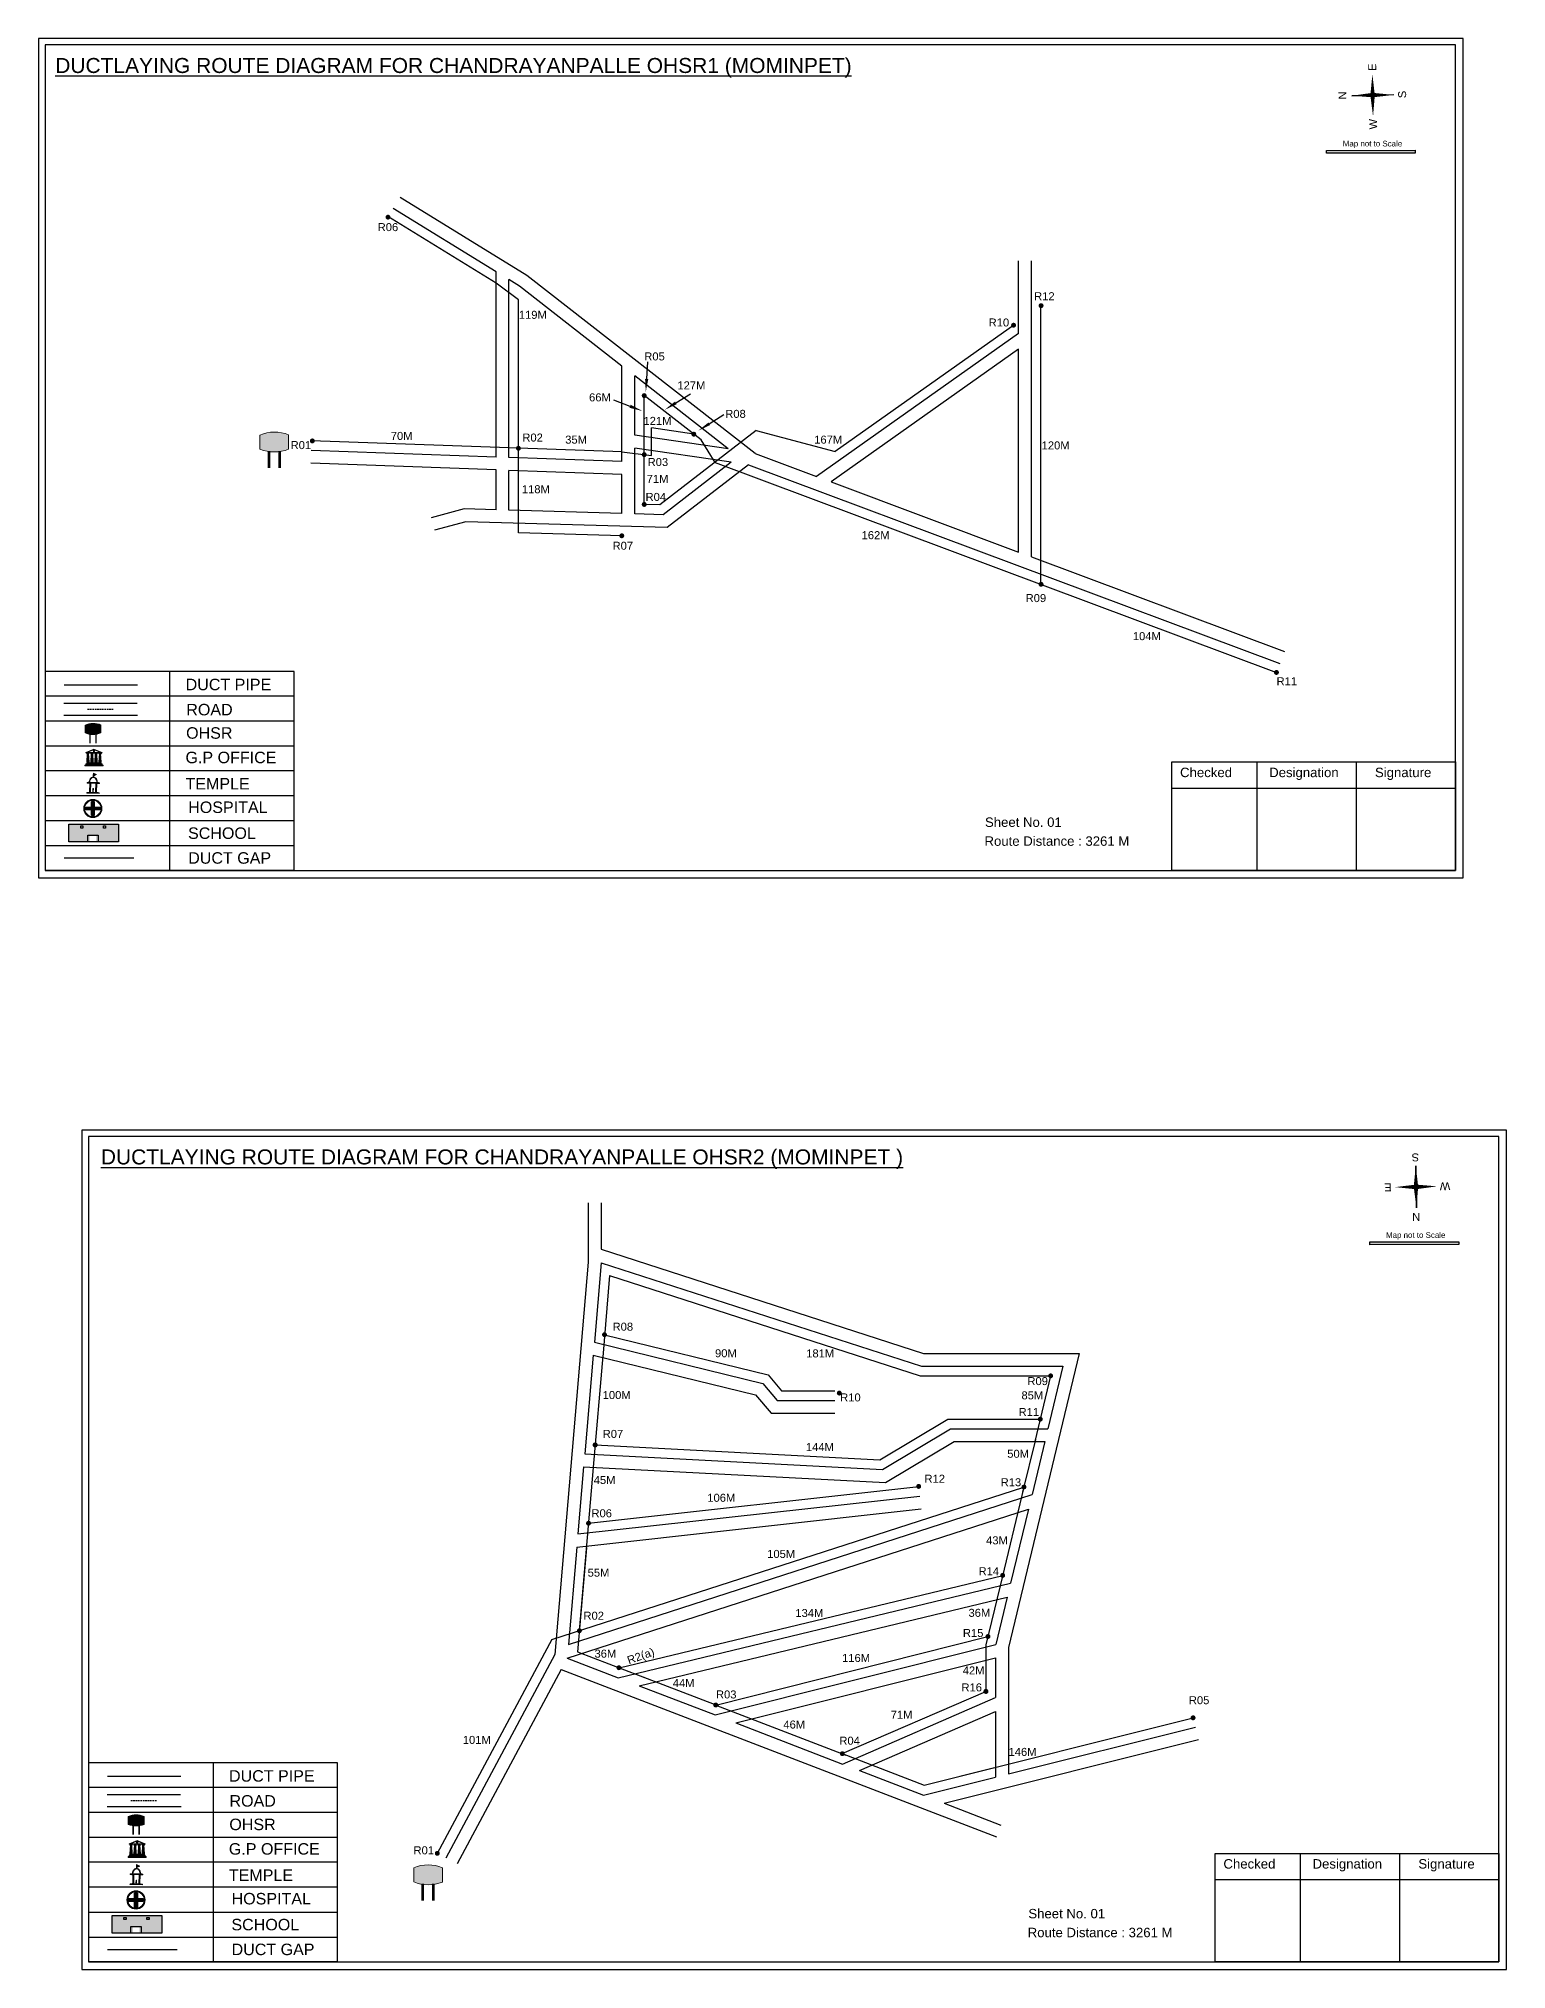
# Model space of a CAD drawing. Header units: inches. Extents: x 344 to 6776, y 358 to 1565.
# Drawn here: x 2174 to 3091, y 358 to 1565 of the extents above; entities that cross this region are included whole.
import ezdxf

# ---------------------------------------------------------------- set-up
doc = ezdxf.new("R2010")
doc.units = ezdxf.units.IN
doc.header["$MEASUREMENT"] = 0
doc.linetypes.add('DASHEDX2', pattern=[1.5, 1, -0.5])
for name, color, linetype in [('LANDMARK', 7, 'Continuous'), ('OHT', 7, 'Continuous'), ('pipe', 5, 'Continuous')]:
    doc.layers.add(name, color=color, linetype=linetype)
doc.styles.get("Standard").update_dxf_attribs({"font": 'arial.ttf'})

# ---------------------------------------------------------------- blocks, each defined once
blk = doc.blocks.new('OHT')
at = {"linetype": 'Continuous', "lineweight": 0, "true_color": 0x0ffffc}
blk.add_hatch(color=4, dxfattribs=at).paths.add_polyline_path([(0.012, 1), (0, 1, 0.101323), (-0.4, 0.916), (-0.4, 0.525, 0.194075), (0.399, 0.521), (0.399, 0.921, 0.097877)])
at = {"color": 4, "linetype": 'Continuous', "lineweight": 0, "true_color": 0x0ffffc, "flags": 128}
for points in [[(-0.4, 0.525), (-0.4, 0.916)], [(0.399, 0.521), (0.399, 0.921)]]:
    blk.add_lwpolyline(points, dxfattribs=at)
at = {"color": 4, "linetype": 'Continuous', "lineweight": 0, "true_color": 0x0ffffc, "const_width": 0.075, "flags": 128}
for points in [[(-0.15, 0), (-0.15, 0.475)], [(0.15, 0), (0.15, 0.473)]]:
    blk.add_lwpolyline(points, dxfattribs=at)
at = {"color": 4, "linetype": 'Continuous', "lineweight": 0, "true_color": 0x0ffffc}
for centre, radius, start, end in [((0.006, -0.019), 1.019, 67.3109, 113.4711), ((0.004, 1.513), 1.068, 247.7682, 291.7007)]:
    blk.add_arc(centre, radius, start, end, dxfattribs=at)
blk = doc.blocks.new('Government_Office')
at = {"linetype": 'Continuous', "lineweight": 0, "true_color": 0xff0000}
for points in [[(-0.5, 0.05), (0.5, 0.05), (0.5, 0), (-0.5, 0)], [(-0.45, 0.08), (-0.45, 0.12), (0.45, 0.12), (0.45, 0.08)], [(-0.4, 0.14), (-0.4, 0.18), (0.4, 0.18), (0.4, 0.14)]]:
    blk.add_hatch(color=1, dxfattribs=at).paths.add_polyline_path(points)
h = blk.add_hatch(color=1, dxfattribs=at)
h.paths.add_polyline_path([(0.44, 0.72), (0.45, 0.75), (0, 0.93), (-0.45, 0.75), (-0.44, 0.72)])
h.paths.add_polyline_path([(0.36, 0.75), (-0.36, 0.75), (0, 0.9)], flags=16)
h.paths.add_polyline_path([(0, 0.78, -1), (0, 0.87, -1)], flags=0)
h = blk.add_hatch(color=1, dxfattribs=at)
edge = h.paths.add_edge_path()
edge.add_line((-0.27, 0.2), (-0.3, 0.68))
edge.add_line((-0.3, 0.68), (-0.29, 0.68))
edge.add_arc((-0.28, 0.69), 0.0176, 225.304, 441.5659)
edge.add_line((-0.28, 0.7), (-0.39, 0.7))
edge.add_arc((-0.39, 0.69), 0.0176, 98.4341, 314.696)
edge.add_line((-0.38, 0.68), (-0.37, 0.68))
edge.add_line((-0.37, 0.68), (-0.4, 0.2))
edge.add_line((-0.4, 0.2), (-0.27, 0.2))
h = blk.add_hatch(color=1, dxfattribs=at)
edge = h.paths.add_edge_path()
edge.add_line((-0.05, 0.2), (-0.07, 0.68))
edge.add_line((-0.07, 0.68), (-0.07, 0.68))
edge.add_arc((-0.05, 0.69), 0.0176, 225.304, 441.5659)
edge.add_line((-0.05, 0.7), (-0.17, 0.7))
edge.add_arc((-0.17, 0.69), 0.0176, 98.4341, 314.696)
edge.add_line((-0.16, 0.68), (-0.15, 0.68))
edge.add_line((-0.15, 0.68), (-0.18, 0.2))
edge.add_line((-0.18, 0.2), (-0.05, 0.2))
h = blk.add_hatch(color=1, dxfattribs=at)
edge = h.paths.add_edge_path()
edge.add_arc((0, 0.83), 0.0467, 90, 270)
edge.add_arc((0, 0.83), 0.0467, 270, 450)
h = blk.add_hatch(color=1, dxfattribs=at)
edge = h.paths.add_edge_path()
edge.add_line((0.18, 0.2), (0.15, 0.68))
edge.add_line((0.15, 0.68), (0.16, 0.68))
edge.add_arc((0.17, 0.69), 0.0176, 225.304, 441.5659)
edge.add_line((0.17, 0.7), (0.05, 0.7))
edge.add_arc((0.05, 0.69), 0.0176, 98.4341, 314.696)
edge.add_line((0.07, 0.68), (0.07, 0.68))
edge.add_line((0.07, 0.68), (0.05, 0.2))
edge.add_line((0.05, 0.2), (0.18, 0.2))
h = blk.add_hatch(color=1, dxfattribs=at)
edge = h.paths.add_edge_path()
edge.add_line((0.4, 0.2), (0.37, 0.68))
edge.add_line((0.37, 0.68), (0.38, 0.68))
edge.add_arc((0.39, 0.69), 0.0176, 225.304, 441.5659)
edge.add_line((0.4, 0.7), (0.28, 0.7))
edge.add_arc((0.28, 0.69), 0.0176, 98.4341, 314.696)
edge.add_line((0.29, 0.68), (0.3, 0.68))
edge.add_line((0.3, 0.68), (0.27, 0.2))
edge.add_line((0.27, 0.2), (0.4, 0.2))
at = {"color": 1, "linetype": 'Continuous', "lineweight": 0, "true_color": 0xff0000, "flags": 128}
for points in [[(-0.5, 0.05), (0.5, 0.05), (0.5, 0), (-0.5, 0)], [(-0.45, 0.75), (-0.44, 0.72), (0.44, 0.72), (0.45, 0.75), (0, 0.93)], [(-0.45, 0.08), (-0.45, 0.12), (0.45, 0.12), (0.45, 0.08)], [(-0.4, 0.14), (-0.4, 0.18), (0.4, 0.18), (0.4, 0.14)], [(-0.36, 0.75), (0.36, 0.75), (0, 0.9)]]:
    blk.add_lwpolyline(points, close=True, dxfattribs=at)
for points in [[(-0.27, 0.2), (-0.3, 0.68), (-0.29, 0.68, 1.379694), (-0.28, 0.7), (-0.39, 0.7, 1.379694), (-0.38, 0.68), (-0.37, 0.68), (-0.4, 0.2)], [(-0.05, 0.2), (-0.07, 0.68), (-0.07, 0.68, 1.379694), (-0.05, 0.7), (-0.17, 0.7, 1.379694), (-0.16, 0.68), (-0.15, 0.68), (-0.18, 0.2)], [(0, 0.87, 1), (0, 0.78, 1)], [(0.18, 0.2), (0.15, 0.68), (0.16, 0.68, 1.379694), (0.17, 0.7), (0.05, 0.7, 1.379694), (0.07, 0.68), (0.07, 0.68), (0.05, 0.2)], [(0.4, 0.2), (0.37, 0.68), (0.38, 0.68, 1.379694), (0.4, 0.7), (0.28, 0.7, 1.379694), (0.29, 0.68), (0.3, 0.68), (0.27, 0.2)]]:
    blk.add_lwpolyline(points, format="xyb", close=True, dxfattribs=at)
blk = doc.blocks.new('Temple')
at = {"linetype": 'Continuous', "lineweight": 0, "true_color": 0xe66000}
blk.add_hatch(color=32, dxfattribs=at).paths.add_polyline_path([(-0.006, 1), (0.147, 0.931), (0, 0.85)])
at = {"linetype": 'Continuous', "lineweight": 0, "true_color": 0xff0000}
h = blk.add_hatch(color=1, dxfattribs=at)
edge = h.paths.add_edge_path()
edge.add_line((0.175, 0.49), (0.225, 0.49))
edge.add_line((0.225, 0.49), (0.225, 0.497))
edge.add_line((0.225, 0.497), (0.307, 0.497))
edge.add_line((0.307, 0.497), (0.307, 0.533))
edge.add_line((0.307, 0.533), (0.257, 0.533))
edge.add_line((0.257, 0.533), (0.257, 0.54))
edge.add_line((0.257, 0.54), (0.2, 0.54))
edge.add_spline(control_points=[(0.2, 0.54), (0.2, 0.589), (0.19, 0.638), (0.142, 0.743), (0.092, 0.79), (0.027, 0.805), (0.02, 0.806), (0.012, 0.806)], knot_values=[4.712389, 4.712389, 4.712389, 4.712389, 5.278166, 5.278166, 6.117402, 6.117402, 6.223801, 6.223801, 6.223801, 6.223801], degree=3, periodic=0)
edge.add_line((0.012, 0.806), (0.012, 0.79))
edge.add_line((0.012, 0.79), (-0.012, 0.79))
edge.add_line((-0.012, 0.79), (-0.012, 0.806))
edge.add_spline(control_points=[(-0.012, 0.806), (-0.055, 0.802), (-0.096, 0.781), (-0.171, 0.699), (-0.197, 0.628), (-0.2, 0.55), (-0.2, 0.545), (-0.2, 0.54)], knot_values=[6.343965, 6.343965, 6.343965, 6.343965, 6.956638, 6.956638, 7.795874, 7.795874, 7.853982, 7.853982, 7.853982, 7.853982], degree=3, periodic=0)
edge.add_line((-0.2, 0.54), (-0.257, 0.54))
edge.add_line((-0.257, 0.54), (-0.257, 0.533))
edge.add_line((-0.257, 0.533), (-0.307, 0.533))
edge.add_line((-0.307, 0.533), (-0.307, 0.497))
edge.add_line((-0.307, 0.497), (-0.225, 0.497))
edge.add_line((-0.225, 0.497), (-0.225, 0.49))
edge.add_line((-0.225, 0.49), (-0.175, 0.49))
edge.add_line((-0.175, 0.49), (-0.175, 0.07))
edge.add_arc((-0.205, 0.07), 0.03, -90, 0, ccw=False)
edge.add_line((-0.205, 0.04), (-0.257, 0.04))
edge.add_line((-0.257, 0.04), (-0.257, 0.033))
edge.add_line((-0.257, 0.033), (-0.307, 0.033))
edge.add_line((-0.307, 0.033), (-0.307, 0))
edge.add_line((-0.307, 0), (0.307, 0))
edge.add_line((0.307, 0), (0.307, 0.033))
edge.add_line((0.307, 0.033), (0.257, 0.033))
edge.add_line((0.257, 0.033), (0.257, 0.04))
edge.add_line((0.257, 0.04), (0.205, 0.04))
edge.add_arc((0.205, 0.07), 0.03, 180, 270, ccw=False)
edge.add_line((0.175, 0.07), (0.175, 0.49))
h.paths.add_polyline_path([(0.125, 0.07, -0.414214), (0.095, 0.04), (0.05, 0.04), (0.05, 0.033), (-0.05, 0.033), (-0.05, 0.04), (-0.095, 0.04, -0.414214), (-0.125, 0.07), (-0.125, 0.497), (0.125, 0.497)], flags=16)
edge = h.paths.add_edge_path(flags=16)
edge.add_ellipse((0, 0.54), major_axis=(0, 0.242), ratio=0.722808, start_angle=270, end_angle=450, ccw=False)
edge.add_line((0.175, 0.54), (-0.175, 0.54))
h.paths.add_polyline_path([(0.012, 0.23), (0.012, 0.07), (-0.012, 0.07), (-0.012, 0.23)], flags=0)
h = blk.add_hatch(color=1, dxfattribs=at)
edge = h.paths.add_edge_path()
edge.add_line((0.012, 0.857), (0, 0.85))
edge.add_line((0, 0.85), (-0.003, 0.925))
edge.add_line((-0.003, 0.925), (-0.012, 0.925))
edge.add_line((-0.012, 0.925), (-0.012, 0.806))
edge.add_spline(control_points=[(-0.012, 0.806), (-0.004, 0.807), (0.004, 0.807), (0.012, 0.806)], knot_values=[6.223801, 6.223801, 6.223801, 6.223801, 6.343965, 6.343965, 6.343965, 6.343965], degree=3, periodic=0)
edge.add_line((0.012, 0.806), (0.012, 0.857))
h = blk.add_hatch(color=1, dxfattribs=at)
edge = h.paths.add_edge_path()
edge.add_line((0.012, 0.79), (0.012, 0.806))
edge.add_spline(control_points=[(0.012, 0.806), (0.004, 0.807), (-0.004, 0.807), (-0.012, 0.806)], knot_values=[6.223801, 6.223801, 6.223801, 6.223801, 6.343965, 6.343965, 6.343965, 6.343965], degree=3, periodic=0)
edge.add_line((-0.012, 0.806), (-0.012, 0.79))
edge.add_line((-0.012, 0.79), (0.012, 0.79))
at = {"color": 32, "linetype": 'Continuous', "lineweight": 0, "true_color": 0xe66000, "flags": 128}
blk.add_lwpolyline([(-0.006, 1), (0.147, 0.931), (0, 0.85), (-0.006, 1)], dxfattribs=at)
at = {"color": 1, "linetype": 'Continuous', "lineweight": 0, "true_color": 0xff0000, "flags": 128}
blk.add_lwpolyline([(0.2, 0.54), (0.257, 0.54), (0.257, 0.533), (0.307, 0.533), (0.307, 0.497), (0.225, 0.497), (0.225, 0.49), (0.175, 0.49), (0.175, 0.07, 0.414214), (0.205, 0.04), (0.257, 0.04), (0.257, 0.033), (0.307, 0.033), (0.307, 0), (-0.307, 0), (-0.307, 0.033), (-0.257, 0.033), (-0.257, 0.04), (-0.205, 0.04, 0.414214), (-0.175, 0.07), (-0.175, 0.49), (-0.225, 0.49), (-0.225, 0.497), (-0.307, 0.497), (-0.307, 0.533), (-0.257, 0.533), (-0.257, 0.54), (-0.2, 0.54)], format="xyb", dxfattribs=at)
blk.add_lwpolyline([(-0.175, 0.54), (0.175, 0.54)], dxfattribs=at)
blk.add_lwpolyline([(0.125, 0.497), (0.125, 0.07, -0.414214), (0.095, 0.04), (0.05, 0.04), (0.05, 0.033), (-0.05, 0.033), (-0.05, 0.04), (-0.095, 0.04, -0.414214), (-0.125, 0.07), (-0.125, 0.497)], format="xyb", close=True, dxfattribs=at)
for points in [[(0.012, 0.925), (-0.012, 0.925), (-0.012, 0.79), (0.012, 0.79)], [(0.012, 0.23), (-0.012, 0.23), (-0.012, 0.07), (0.012, 0.07)]]:
    blk.add_lwpolyline(points, close=True, dxfattribs=at)
at = {"color": 1, "linetype": 'Continuous', "lineweight": 0, "true_color": 0xff0000}
blk.add_ellipse((0, 0.54), major_axis=(0, 0.242), ratio=0.722808, start_param=4.712389, end_param=7.853982, dxfattribs=at)
blk.add_open_spline([(0.2, 0.54), (0.2, 0.589), (0.19, 0.638), (0.142, 0.743), (0.092, 0.79), (-0.023, 0.816), (-0.085, 0.794), (-0.171, 0.699), (-0.197, 0.628), (-0.2, 0.55), (-0.2, 0.545), (-0.2, 0.54)], degree=3, knots=[4.712389, 4.712389, 4.712389, 4.712389, 5.278166, 5.278166, 6.117402, 6.117402, 6.956638, 6.956638, 7.795874, 7.795874, 7.853982, 7.853982, 7.853982, 7.853982], dxfattribs=at)
blk = doc.blocks.new('*U5')
at = {"color": 0, "linetype": 'DASHEDX2', "transparency": 16777216}
blk.add_line((-8.2, 0), (8, 0), dxfattribs=at)
blk = doc.blocks.new('Hospital')
at = {"linetype": 'Continuous', "lineweight": 0, "true_color": 0x000000}
h = blk.add_hatch(color=18, dxfattribs=at)
h.paths.add_polyline_path([(-0.5, 0, 1), (0.5, 0, 1)])
h.paths.add_polyline_path([(0.45, 0, -1), (-0.45, 0, -1)], flags=16)
at = {"linetype": 'Continuous', "true_color": 0xff0000}
blk.add_hatch(color=1, dxfattribs=at).paths.add_polyline_path([(-0.39, 0.08), (-0.08, 0.08), (-0.08, 0.39), (0.08, 0.39), (0.08, 0.08), (0.39, 0.08), (0.39, -0.08), (0.08, -0.08), (0.08, -0.39), (-0.08, -0.39), (-0.08, -0.08), (-0.39, -0.08)])
at = {"color": 1, "linetype": 'Continuous', "true_color": 0xff0000, "flags": 128}
blk.add_lwpolyline([(-0.39, 0.08), (-0.08, 0.08), (-0.08, 0.39), (0.08, 0.39), (0.08, 0.08), (0.39, 0.08), (0.39, -0.08), (0.08, -0.08), (0.08, -0.39), (-0.08, -0.39), (-0.08, -0.08), (-0.39, -0.08)], close=True, dxfattribs=at)
at = {"color": 18, "linetype": 'Continuous', "lineweight": 0, "true_color": 0x000000}
for radius in [0.5, 0.446]:
    blk.add_circle((0, 0), radius, dxfattribs=at)
blk = doc.blocks.new('*U6')
at = {"color": 0, "linetype": 'DASHEDX2', "transparency": 16777216}
blk.add_line((-8.2, 0), (8, 0), dxfattribs=at)

msp = doc.modelspace()

# ---------------------------------------------------------------- hatches: boundary and pattern name
at = {"true_color": 0x0093dd}
h = msp.add_hatch(color=142, dxfattribs=at)
h.dxf.hatch_style = 1
h.paths.add_polyline_path([(2978.3, 1495), (2978.3, 1493.2), (3033.8, 1493.3), (3033.8, 1495.1)])
at = {"ltscale": 0.5}
h = msp.add_hatch(color=5, dxfattribs=at)
h.dxf.hatch_style = 1
h.paths.add_polyline_path([(2393.4, 1453.3, 1), (2390.3, 1453.3, 1)])
h = msp.add_hatch(color=5, dxfattribs=at)
h.dxf.hatch_style = 1
h.paths.add_polyline_path([(2801.5, 1398, 1), (2798.4, 1398, 1)])
h = msp.add_hatch(color=5, dxfattribs=at)
h.dxf.hatch_style = 1
h.paths.add_polyline_path([(2784.3, 1385.8, 1), (2781.2, 1385.8, 1)])
h = msp.add_hatch(color=5, dxfattribs=at)
h.dxf.hatch_style = 1
h.paths.add_polyline_path([(2553.5, 1341.8, 1), (2550.4, 1341.8, 1)])
h = msp.add_hatch(color=5, dxfattribs=at)
h.dxf.hatch_style = 1
h.paths.add_polyline_path([(2346.1, 1313.5, 1), (2343, 1313.5, 1)])
h = msp.add_hatch(color=5, dxfattribs=at)
h.dxf.hatch_style = 1
h.paths.add_polyline_path([(2584.5, 1317.7, 1), (2581.4, 1317.7, 1)])
h = msp.add_hatch(color=5, dxfattribs=at)
h.dxf.hatch_style = 1
h.paths.add_polyline_path([(2474.9, 1308.9, 1), (2471.8, 1308.9, 1)])
h = msp.add_hatch(color=5, dxfattribs=at)
h.dxf.hatch_style = 1
h.paths.add_polyline_path([(2553.5, 1304.9, 1), (2550.4, 1304.9, 1)])
h = msp.add_hatch(color=5, dxfattribs=at)
h.dxf.hatch_style = 1
h.paths.add_polyline_path([(2553.5, 1273.8, 1), (2550.4, 1273.8, 1)])
h = msp.add_hatch(color=5, dxfattribs=at)
h.dxf.hatch_style = 1
h.paths.add_polyline_path([(2539.5, 1254.2, 1), (2536.4, 1254.2, 1)])
h = msp.add_hatch(color=5, dxfattribs=at)
h.dxf.hatch_style = 1
h.paths.add_polyline_path([(2801.5, 1223.9, 1), (2798.4, 1223.9, 1)])
h = msp.add_hatch(color=5, dxfattribs=at)
h.dxf.hatch_style = 1
h.paths.add_polyline_path([(2948.6, 1168.8, 1), (2945.5, 1168.8, 1)])
at = {"true_color": 0xc8c92d}
h = msp.add_hatch(color=52, dxfattribs=at)
h.dxf.hatch_style = 1
h.paths.add_polyline_path([(2198.5, 1074.1), (2192.3, 1074.1), (2192.3, 1063), (2198.5, 1063)])
h.paths.add_polyline_path([(2223.3, 1074.1), (2217.2, 1074.1), (2217.2, 1063), (2223.3, 1063)])
at = {"true_color": 0x293189}
h = msp.add_hatch(color=177, dxfattribs=at)
h.dxf.hatch_style = 1
h.paths.add_polyline_path([(2217.2, 1074.1), (2198.5, 1074.1), (2198.5, 1063), (2205.5, 1063), (2205.5, 1066.6), (2209.3, 1066.6), (2209.3, 1063), (2217.2, 1063)])
h.paths.add_polyline_path([(2201.2, 1071.6), (2199.8, 1071.6), (2199.8, 1072.9), (2201.2, 1072.9)], flags=16)
h.paths.add_polyline_path([(2214, 1071.6), (2214, 1072.9), (2215.4, 1072.9), (2215.4, 1071.6)], flags=16)
at = {"true_color": 0x0093dd}
h = msp.add_hatch(color=142, dxfattribs=at)
h.dxf.hatch_style = 1
h.paths.add_polyline_path([(3005.3, 813), (3005.3, 811.2), (3060.9, 811.3), (3060.9, 813.1)])
at = {"ltscale": 0.5}
h = msp.add_hatch(color=5, dxfattribs=at)
h.dxf.hatch_style = 1
h.paths.add_polyline_path([(2528.7, 755, 1), (2525.6, 755, 1)])
h = msp.add_hatch(color=5, dxfattribs=at)
h.dxf.hatch_style = 1
h.paths.add_polyline_path([(2807.5, 729.3, 1), (2804.4, 729.3, 1)])
h = msp.add_hatch(color=5, dxfattribs=at)
h.dxf.hatch_style = 1
h.paths.add_polyline_path([(2675.4, 718.5, 1), (2672.3, 718.5, 1)])
h = msp.add_hatch(color=5, dxfattribs=at)
h.dxf.hatch_style = 1
h.paths.add_polyline_path([(2801, 702.2, 1), (2797.9, 702.2, 1)])
h = msp.add_hatch(color=5, dxfattribs=at)
h.dxf.hatch_style = 1
h.paths.add_polyline_path([(2522.9, 686.1, 1), (2519.7, 686.1, 1)])
h = msp.add_hatch(color=5, dxfattribs=at)
h.dxf.hatch_style = 1
h.paths.add_polyline_path([(2725, 660.2, 1), (2721.9, 660.2, 1)])
h = msp.add_hatch(color=5, dxfattribs=at)
h.dxf.hatch_style = 1
h.paths.add_polyline_path([(2790.8, 659.8, 1), (2787.7, 659.8, 1)])
h = msp.add_hatch(color=5, dxfattribs=at)
h.dxf.hatch_style = 1
h.paths.add_polyline_path([(2518.7, 637.2, 1), (2515.6, 637.2, 1)])
h = msp.add_hatch(color=5, dxfattribs=at)
h.dxf.hatch_style = 1
h.paths.add_polyline_path([(2777.5, 604.6, 1), (2774.4, 604.6, 1)])
h = msp.add_hatch(color=5, dxfattribs=at)
h.dxf.hatch_style = 1
h.paths.add_polyline_path([(2513, 570, 1), (2509.9, 570, 1)])
h = msp.add_hatch(color=5, dxfattribs=at)
h.dxf.hatch_style = 1
h.paths.add_polyline_path([(2768.3, 566.4, 1), (2765.2, 566.4, 1)])
h = msp.add_hatch(color=5, dxfattribs=at)
h.dxf.hatch_style = 1
h.paths.add_polyline_path([(2537.7, 546.9, 1), (2534.6, 546.9, 1)])
h = msp.add_hatch(color=5, dxfattribs=at)
h.dxf.hatch_style = 1
h.paths.add_polyline_path([(2767.1, 532.1, 1), (2763.9, 532.1, 1)])
h = msp.add_hatch(color=5, dxfattribs=at)
h.dxf.hatch_style = 1
h.paths.add_polyline_path([(2598.2, 523.6, 1), (2595.1, 523.6, 1)])
h = msp.add_hatch(color=5, dxfattribs=at)
h.dxf.hatch_style = 1
h.paths.add_polyline_path([(2896.5, 515.6, 1), (2893.4, 515.6, 1)])
h = msp.add_hatch(color=5, dxfattribs=at)
h.dxf.hatch_style = 1
h.paths.add_polyline_path([(2677.3, 493.2, 1), (2674.2, 493.2, 1)])
h = msp.add_hatch(color=5, dxfattribs=at)
h.dxf.hatch_style = 1
h.paths.add_polyline_path([(2424.2, 430.9, 1), (2421.1, 430.9, 1)])
at = {"true_color": 0xc8c92d}
h = msp.add_hatch(color=52, dxfattribs=at)
h.dxf.hatch_style = 1
h.paths.add_polyline_path([(2225.5, 392.1), (2219.4, 392.1), (2219.4, 381), (2225.5, 381)])
h.paths.add_polyline_path([(2250.4, 392.1), (2244.2, 392.1), (2244.2, 381), (2250.4, 381)])
at = {"true_color": 0x293189}
h = msp.add_hatch(color=177, dxfattribs=at)
h.dxf.hatch_style = 1
h.paths.add_polyline_path([(2244.2, 392.1), (2225.5, 392.1), (2225.5, 381), (2232.5, 381), (2232.5, 384.6), (2236.4, 384.6), (2236.4, 381), (2244.2, 381)])
h.paths.add_polyline_path([(2228.2, 389.6), (2226.8, 389.6), (2226.8, 390.9), (2228.2, 390.9)], flags=16)
h.paths.add_polyline_path([(2241.1, 389.6), (2241.1, 390.9), (2242.5, 390.9), (2242.5, 389.6)], flags=16)

# ---------------------------------------------------------------- linework, layer by layer
for p, q in [((3020.4, 1529.7), (2994.1, 1529.2)), ((2478.6, 1416.8), (2399.4, 1465.5)), ((2459.4, 1419.2), (2395, 1458.8)), ((2785.9, 1380.7), (2785.9, 1426)), ((2793.9, 1241.1), (2793.9, 1426)), ((2459.4, 1303.4), (2459.4, 1419.2)), ((2467.4, 1303.1), (2467.4, 1414.3)), ((2474, 1410.2), (2467.4, 1414.3)), ((2621.2, 1305.7), (2478.6, 1416.8)), ((2538, 1360.3), (2474, 1410.2)), ((2785.9, 1380.7), (2659.6, 1291.3)), ((2785.9, 1370.9), (2668.7, 1287.9)), ((2785.9, 1244), (2785.9, 1370.9)), ((2538, 1300.6), (2538, 1360.3)), ((2604.5, 1308.5), (2546, 1354.1)), ((2546, 1317), (2546, 1354.1)), ((2553.5, 1352.2), (2554.2, 1363)), ((2571.7, 1337.3), (2580.8, 1343)), ((2543.1, 1335.1), (2533, 1339)), ((2592.6, 1324.2), (2601.7, 1330)), ((2604.5, 1308.5), (2546, 1317)), ((2552, 1317), (2552, 1322.2)), ((2459.4, 1303.4), (2343.8, 1307.5)), ((2538, 1300.6), (2467.4, 1303.1)), ((2546, 1268), (2546, 1309)), ((2606.2, 1300.2), (2546, 1309)), ((2621.2, 1305.7), (2659.6, 1291.3)), ((2459.4, 1295.4), (2343.7, 1299.6)), ((2459.4, 1270.5), (2459.4, 1295.4)), ((2467.4, 1270.2), (2467.4, 1295.1)), ((2538, 1292.6), (2467.4, 1295.1)), ((2538, 1268.2), (2538, 1292.6)), ((2606.2, 1300.2), (2563.7, 1267.4)), ((2617.2, 1298.6), (2566.3, 1259.4)), ((2617.2, 1298.6), (2949.2, 1174.4)), ((2668.7, 1287.9), (2785.9, 1244)), ((2439.5, 1271.1), (2418.9, 1265.5)), ((2459.4, 1270.5), (2439.5, 1271.1)), ((2538, 1268.2), (2467.4, 1270.2)), ((2563.7, 1267.4), (2546, 1268)), ((2440.4, 1263), (2421, 1257.8)), ((2566.3, 1259.4), (2440.4, 1263)), ((2538, 1260), (2538, 1260.2)), ((2793.9, 1241.1), (2952, 1181.9)), ((2177.6, 1169.5), (2177.6, 1045.1)), ((2255.4, 1169.5), (2255.4, 1045.1)), ((2333.2, 1153.9), (2177.6, 1153.9)), ((2189.3, 1149.7), (2235.2, 1149.7)), ((2333.2, 1138.4), (2177.6, 1138.4)), ((2189.3, 1142.1), (2235.4, 1142.1)), ((2333.2, 1122.8), (2177.6, 1122.8)), ((2333.2, 1107.3), (2177.6, 1107.3)), ((2333.2, 1091.7), (2177.6, 1091.7)), ((2177.6, 1076.2), (2333.2, 1076.2)), ((2177.6, 1060.6), (2333.2, 1060.6)), ((2177.6, 1046.1), (2177.6, 1045.1)), ((2333.2, 1045.1), (2177.6, 1045.1)), ((3034.1, 860.6), (3034.5, 834.3)), ((3034.5, 834.3), (3034.1, 860.6)), ((3034.1, 860.6), (3034.5, 834.3)), ((3034.3, 847.5), (3034.1, 860.6)), ((2517, 837.3), (2517, 800.4)), ((2525, 837.3), (2525, 808.4)), ((2525, 808.4), (2726.5, 743.3)), ((2517, 800.4), (2496.1, 555.2)), ((2525, 800), (2520.8, 750.4)), ((2525, 800), (2725.2, 735.3)), ((2520.8, 750.4), (2626.1, 724.6)), ((2520.1, 742.3), (2514.8, 680.5)), ((2520.1, 742.3), (2621.6, 717.5)), ((2726.5, 743.3), (2823.7, 743.3)), ((2823.7, 743.3), (2779.5, 559.5)), ((2626.1, 724.6), (2635, 713.9)), ((2725.2, 735.3), (2813.6, 735.3)), ((2813.6, 735.3), (2804.1, 696.2)), ((2621.6, 717.5), (2631.2, 705.9)), ((2635, 713.9), (2671.1, 713.9)), ((2631.2, 705.9), (2671.1, 705.9)), ((2700.8, 670.7), (2743.4, 696.2)), ((2702.8, 662.6), (2745.6, 688.2)), ((2743.4, 696.2), (2804.1, 696.2)), ((2745.6, 688.2), (2802.2, 688.2)), ((2802.2, 688.2), (2794.3, 655.1)), ((2514.8, 680.5), (2700.8, 670.7)), ((2514.1, 672.5), (2510.5, 630.5)), ((2514.1, 672.5), (2702.8, 662.6)), ((2504.7, 561.5), (2794.3, 655.1)), ((2510.5, 630.5), (2724.1, 654.2)), ((2503.9, 552.9), (2792.1, 646)), ((2509.9, 622.3), (2725, 646.2)), ((2792.1, 646), (2780.9, 599.7)), ((2509.9, 622.3), (2504.7, 561.5)), ((2535.7, 540.6), (2780.9, 599.7)), ((2548.9, 535.6), (2778.8, 590.9)), ((2778.8, 590.9), (2771.7, 561.4)), ((2496.1, 555.2), (2427.9, 428)), ((2596.3, 517.4), (2771.7, 561.4)), ((2779.5, 559.5), (2779.5, 480.5)), ((2500.1, 545.8), (2435, 424.3)), ((2500.1, 545.8), (2772, 441.2)), ((2503.9, 552.9), (2535.7, 540.6)), ((2609.2, 512.4), (2771.5, 553.1)), ((2771.5, 553.1), (2771.5, 528.2)), ((2548.9, 535.6), (2596.3, 517.4)), ((2675.9, 486.7), (2771.5, 528.2)), ((2686.5, 482.6), (2771.5, 519.5)), ((2771.5, 519.5), (2771.5, 478.5)), ((2609.2, 512.4), (2675.9, 486.7)), ((2779.5, 480.5), (2896.4, 509.7)), ((2739.4, 462.3), (2898.4, 502)), ((2204.7, 487.5), (2204.7, 364.3)), ((2282.5, 487.5), (2282.5, 363.1)), ((2686.5, 482.6), (2726.4, 467.3)), ((2360.2, 472), (2204.7, 472)), ((2726.4, 467.3), (2771.5, 478.5)), ((2216.3, 467.7), (2262.2, 467.7)), ((2216.3, 460.1), (2262.5, 460.1)), ((2739.4, 462.3), (2774.9, 448.6)), ((2360.2, 456.4), (2204.7, 456.4)), ((2360.2, 440.9), (2204.7, 440.9)), ((2360.2, 425.3), (2204.7, 425.3)), ((2360.2, 409.8), (2204.7, 409.8)), ((2204.7, 394.2), (2360.2, 394.2)), ((2204.7, 378.6), (2360.2, 378.6)), ((2204.7, 364.3), (2204.7, 363.1)), ((2204.7, 364.1), (2204.7, 363.1)), ((2360.2, 363.1), (2204.7, 363.1))]:
    msp.add_line(p, q)
at = {"color": 1}
for p, q in [((2994.1, 1529.2), (3007.2, 1529.5)), ((3034.5, 834.3), (3034.3, 847.5))]:
    msp.add_line(p, q, dxfattribs=at)
at = {"color": 242, "true_color": 0xcd2027}
for p, q in [((2934.7, 1112.9), (2934.7, 1045)), ((2996.9, 1112.9), (2996.9, 1045)), ((2881.7, 1096.5), (3059, 1096.5)), ((2961.8, 430.9), (2961.8, 363.1)), ((3024, 430.9), (3024, 363.1)), ((2908.8, 414.5), (3086, 414.5))]:
    msp.add_line(p, q, dxfattribs=at)
for points in [[(2173.5, 1564.9), (2173.5, 1040.4), (3063.7, 1040.4), (3063.7, 1564.9)], [(2177.6, 1560.9), (2177.6, 1045.1), (3059, 1045.1), (3059, 1560.9)], [(2223.4, 1074.1), (2223.4, 1063), (2192.3, 1063), (2192.3, 1074.1)], [(2201.2, 1072.9), (2201.2, 1071.6), (2199.8, 1071.6), (2199.8, 1072.9)], [(2214, 1071.6), (2214, 1072.9), (2215.4, 1072.9), (2215.4, 1071.6)], [(2200.6, 882.9), (2200.6, 358.4), (3090.7, 358.4), (3090.7, 882.9)], [(2204.7, 878.9), (2204.7, 363.1), (3086, 363.1), (3086, 878.9)], [(2250.5, 392.1), (2250.5, 381), (2219.4, 381), (2219.4, 392.1)], [(2228.2, 390.9), (2228.2, 389.6), (2226.8, 389.6), (2226.8, 390.9)], [(2241.1, 389.6), (2241.1, 390.9), (2242.5, 390.9), (2242.5, 389.6)]]:
    msp.add_lwpolyline(points, close=True)
at = {"color": 142, "true_color": 0x0093dd}
for points in [[(3033.8, 1493.3), (2978.3, 1493.2), (2978.3, 1495), (3033.8, 1495.1), (3033.8, 1493.3)], [(3060.9, 811.3), (3005.3, 811.2), (3005.3, 813), (3060.9, 813.1), (3060.9, 811.3)]]:
    msp.add_lwpolyline(points, dxfattribs=at)
for points in [[(2333.2, 1045.1), (2333.2, 1169.5), (2177.6, 1169.5)], [(2204.2, 1063), (2204.2, 1067.1), (2210.7, 1067.1), (2210.7, 1063)], [(2360.2, 363.1), (2360.2, 487.5), (2204.7, 487.5)], [(2231.2, 381), (2231.2, 385.1), (2237.7, 385.1), (2237.7, 381)]]:
    msp.add_lwpolyline(points)
at = {"color": 242, "true_color": 0xcd2027}
for points in [[(3059, 1045), (2881.7, 1045), (2881.7, 1112.9), (3059, 1112.9)], [(3086, 363.1), (2908.8, 363.1), (2908.8, 430.9), (3086, 430.9)]]:
    msp.add_lwpolyline(points, close=True, dxfattribs=at)
for points in [[(3008.5, 1529.5), (3005.7, 1529.5), (3007, 1542.6)], [(3008.5, 1529.5), (3005.7, 1529.5), (3007.4, 1516.3)], [(3007.2, 1528.2), (3007.2, 1531), (3020.4, 1529.7)], [(2554.5, 1352.2), (2552.5, 1352.3), (2552.9, 1344)], [(2543.5, 1336.1), (2542.7, 1334.2), (2550.8, 1332.2)], [(2572.2, 1336.4), (2571.2, 1338.1), (2564.7, 1332.9)], [(2593.1, 1323.4), (2592.1, 1325), (2585.6, 1319.8)], [(3035.6, 847.5), (3032.8, 847.5), (3034.1, 860.6)], [(3035.6, 847.5), (3032.8, 847.5), (3034.1, 860.6)], [(3034.3, 848.8), (3034.3, 845.9), (3021.1, 847.2)], [(3034.3, 848.8), (3034.3, 845.9), (3021.1, 847.2)], [(3034.3, 848.8), (3034.3, 845.9), (3047.4, 847.7)], [(3034.3, 848.8), (3034.3, 845.9), (3047.4, 847.7)]]:
    msp.add_solid(points)
at = {"color": 1}
for points in [[(3007.2, 1528.2), (3007.2, 1531), (2994.1, 1529.2)], [(3035.6, 847.5), (3032.8, 847.5), (3034.5, 834.3)], [(3035.6, 847.5), (3032.8, 847.5), (3034.5, 834.3)]]:
    msp.add_solid(points, dxfattribs=at)
at = {"layer": 'OHT', "color": 5}
for p, q in [((2189.5, 1161), (2235.3, 1161)), ((2216.5, 479.1), (2262.4, 479.1))]:
    msp.add_line(p, q, dxfattribs=at)
at = {"layer": 'OHT', "color": 1}
for p, q in [((2189.5, 1052.9), (2233.1, 1052.9)), ((2216.5, 370.9), (2260.1, 370.9))]:
    msp.add_line(p, q, dxfattribs=at)
at = {"layer": 'pipe'}
for p, q in [((2459.4, 1412.1), (2391.7, 1453.8)), ((2473.4, 1401.6), (2459.4, 1412.1)), ((2473.4, 1256.1), (2473.4, 1401.6)), ((2799.9, 1223.9), (2799.9, 1398)), ((2783.5, 1386.3), (2671.2, 1306.8)), ((2587.6, 1314.1), (2552, 1341.8)), ((2552, 1273.8), (2552, 1341.8)), ((2582.9, 1317.7), (2556.5, 1321.6)), ((2556.5, 1304.4), (2556.5, 1321.6)), ((2622, 1319.9), (2561.7, 1273.5)), ((2622, 1319.9), (2671.2, 1306.8)), ((2538.2, 1306.6), (2343.8, 1313.5)), ((2538, 1306.6), (2556.5, 1304.4)), ((2596.2, 1300.1), (2587.6, 1314.1)), ((2596.2, 1300.1), (2947.1, 1168.8)), ((2561.7, 1273.5), (2552, 1273.8)), ((2538, 1254.2), (2473.4, 1256.1)), ((2530.3, 792), (2526, 740.9)), ((2530.3, 792), (2724.3, 729.3)), ((2527.2, 755), (2629.4, 730)), ((2526, 741.8), (2520.1, 672.2)), ((2629.4, 730), (2637.8, 719.9)), ((2724.3, 729.3), (2805.9, 729.3)), ((2805.9, 729.3), (2796, 688.2)), ((2637.8, 719.9), (2671.1, 719.9)), ((2699.2, 676.8), (2741.7, 702.2)), ((2741.7, 702.2), (2799.4, 702.2)), ((2796.4, 689.6), (2788.4, 656.5)), ((2521.3, 686.1), (2699.2, 676.8)), ((2520.1, 672), (2511.4, 570)), ((2494.3, 564.5), (2789.2, 659.8)), ((2517.1, 637.2), (2723.5, 660.2)), ((2789.2, 659.8), (2774.4, 598.1)), ((2515.8, 621.8), (2510.3, 556.9)), ((2536.2, 546.9), (2776, 604.6)), ((2774.4, 598.1), (2765.5, 561.2)), ((2494.3, 564.5), (2422.6, 430.9)), ((2510.3, 556.9), (2559.2, 538.1)), ((2596.7, 523.6), (2766.7, 566.4)), ((2765.5, 561.2), (2765.5, 532.1)), ((2551.1, 541.2), (2598.4, 523)), ((2675.7, 493.2), (2765.5, 532.1)), ((2596.7, 523.6), (2678, 492.3)), ((2726.8, 473.6), (2895, 515.6)), ((2675.7, 493.2), (2726.8, 473.6)), ((2726.8, 473.6), (2770, 484.4))]:
    msp.add_line(p, q, dxfattribs=at)

# ---------------------------------------------------------------- block references
at = {"linetype": 'DASHEDX2'}
for name, p in [('*U5', (2212.3, 1145.9)), ('*U6', (2239.3, 463.9))]:
    msp.add_blockref(name, p, dxfattribs=at)
at = {"layer": 'LANDMARK'}
for name, p, xscale, yscale, zscale in [('Government_Office', (2208.1, 1110.4), 11.32114773247135, 11.32114773247135, 11.32114773247135), ('Hospital', (2207.4, 1083.8), 11.41772014427468, 11.41772014427468, 11.41772014427468), ('Government_Office', (2235.1, 428.4), 11.32114773247135, 11.32114773247135, 11.32114773247135), ('Hospital', (2234.4, 401.8), 11.41772014427468, 11.41772014427468, 11.41772014427468)]:
    msp.add_blockref(name, p, dxfattribs=dict(at, xscale=xscale, yscale=yscale, zscale=zscale))
at = {"layer": 'LANDMARK', "xscale": 12.62452535729322, "yscale": 12.62452535729322, "zscale": 12.62452535729322, "rotation": 358.3713438591284}
for p in [(2207.5, 1093.3), (2234.5, 411.3)]:
    msp.add_blockref('Temple', p, dxfattribs=at)
at = {"layer": 'OHT'}
for p, xscale, yscale, zscale in [((2320.8, 1296.6), 22.41341502807723, 22.41341502807723, 22.41341502807723), ((2207.5, 1124.5), 12.45189723782068, 12.45189723782068, 12.45189723782068), ((2234.5, 442.5), 12.45189723782068, 12.45189723782068, 12.45189723782068), ((2416.9, 401.3), 22.41341502807723, 22.41341502807723, 22.41341502807723)]:
    msp.add_blockref('OHT', p, dxfattribs=dict(at, xscale=xscale, yscale=yscale, zscale=zscale))

# ---------------------------------------------------------------- texts
at = {"color": 242, "true_color": 0xcd2027}
for s, p in [('%%UDUCTLAYING ROUTE DIAGRAM FOR CHANDRAYANPALLE OHSR1 (MOMINPET)', (2183.9, 1543.4)), ('%%UDUCTLAYING ROUTE DIAGRAM FOR CHANDRAYANPALLE OHSR2 (MOMINPET )', (2212.4, 861.4))]:
    msp.add_text(s, height=9.375, dxfattribs=at).set_placement(p)
for s, height, rotation, p in [('E', 4.95, 91.0063, (3009.4, 1544.8)), ('N', 4.95, 91.0063, (2990.8, 1526.9)), ('S', 4.95, 91.0063, (3028.1, 1527.7)), ('W', 4.95, 91.0063, (3010, 1508.2)), ('S', 4.95, 181.0063, (3036.1, 868.3)), ('E', 4.95, 181.0063, (3019, 849.6)), ('W', 4.95, 181.0063, (3055.6, 850.3)), ('N', 4.95, 181.0063, (3036.8, 831.1)), ('R2(a)', 5, 19.5153, (2542.4, 549))]:
    msp.add_text(s, height=height, rotation=rotation).set_placement(p)
for s, height, p in [('Map not to Scale', 3.542, (2988.5, 1497.5)), ('R06', 5, (2385.4, 1444.6)), ('R12', 5, (2795.6, 1401.4)), ('119M', 5, (2473.6, 1389.8)), ('R10', 5, (2767.2, 1385)), ('R05', 5, (2552, 1363.8)), ('66M', 5, (2517.5, 1338.2)), ('127M', 5, (2572.7, 1345.7)), ('121M', 5, (2551.5, 1323.5)), ('R08', 5, (2602.6, 1327.9)), ('70M', 5, (2393.6, 1314.1)), ('R02', 5, (2475.8, 1313.1)), ('35M', 5, (2502.6, 1311.8)), ('167M', 5, (2658.2, 1311.8)), ('R01', 5, (2331, 1308.4)), ('120M', 5, (2800.3, 1308.2)), ('71M', 5, (2553.5, 1287.3)), ('R03', 5, (2554.1, 1297.8)), ('118M', 5, (2475.5, 1280.8)), ('R04', 5, (2552.8, 1276)), ('162M', 5, (2687.8, 1252.1)), ('R07', 5, (2532.2, 1245.5)), ('R09', 5, (2790.3, 1212.8)), ('104M', 5, (2857.3, 1189)), ('DUCT PIPE', 7.18, (2265.4, 1157.7)), ('R11', 5, (2947.1, 1160.8)), ('ROAD ', 7.18, (2265.8, 1142)), ('OHSR', 7.18, (2265.7, 1127.4)), ('G.P OFFICE', 7.18, (2265.3, 1112.1)), ('TEMPLE', 7.18, (2265.3, 1095.7)), ('Checked', 5.89, (2886.8, 1103.4)), ('Designation', 5.886, (2942.5, 1103.4)), ('Signature', 5.89, (3008.6, 1103.4)), ('HOSPITAL', 7.18, (2267, 1081)), ('Sheet No. 01', 5.886, (2764.9, 1072.3)), ('SCHOOL', 7.18, (2266.9, 1064.8)), ('Route Distance : 3261 M', 5.886, (2764.6, 1060.5)), ('DUCT GAP', 7.18, (2267, 1049.3)), ('Map not to Scale', 3.542, (3015.5, 815.5)), ('R08', 5, (2532.2, 757.5)), ('90M', 5, (2596.2, 740.9)), ('181M', 5, (2653.2, 740.8)), ('R09', 5, (2791.4, 723.5)), ('100M', 5, (2526, 714.8)), ('R10', 5, (2674.4, 713.3)), ('85M', 5, (2787.7, 714.6)), ('R11', 5, (2785.9, 704.2)), ('R07', 5, (2526, 690.5)), ('144M', 5, (2653, 682.3)), ('50M', 5, (2778.8, 678.1)), ('45M', 5, (2520.4, 661.7)), ('R12', 5, (2727.1, 662.5)), ('R13', 5, (2774.7, 660.3)), ('106M', 5, (2591.4, 650.6)), ('R06', 5, (2519, 640.9)), ('43M', 5, (2765.6, 624)), ('105M', 5, (2628.8, 615.5)), ('55M', 5, (2516.6, 603.8)), ('R14', 5, (2760.9, 604.7)), ('R02', 5, (2514, 576.9)), ('134M', 5, (2646.4, 578.6)), ('36M', 5, (2754.6, 578.7)), ('R15', 5, (2751.1, 566.1)), ('36M', 5, (2520.9, 553.2)), ('116M', 5, (2675.6, 550.5)), ('42M', 5, (2751, 542.7)), ('44M', 5, (2569.8, 534.8)), ('R03', 5, (2596.8, 527.7)), ('R16', 5, (2750.2, 532.1)), ('71M', 5, (2706, 515)), ('R05', 5, (2892.3, 524.1)), ('46M', 5, (2638.9, 508.9)), ('101M', 5, (2438.6, 499.3)), ('R04', 5, (2673.9, 498.8)), ('146M', 5, (2779.6, 491.8)), ('DUCT PIPE', 7.18, (2292.5, 475.7)), ('ROAD ', 7.18, (2292.8, 460.1)), ('OHSR', 7.18, (2292.7, 445.4)), ('G.P OFFICE', 7.18, (2292.4, 430.1)), ('R01', 5, (2407.8, 430.3)), ('Checked', 5.89, (2913.9, 421.4)), ('Designation', 5.886, (2969.6, 421.4)), ('Signature', 5.89, (3035.7, 421.4)), ('TEMPLE', 7.18, (2292.4, 413.7)), ('HOSPITAL', 7.18, (2294.1, 399)), ('SCHOOL', 7.18, (2294, 382.8)), ('Sheet No. 01', 5.886, (2792, 390.3)), ('DUCT GAP', 7.18, (2294.1, 367.3)), ('Route Distance : 3261 M', 5.886, (2791.6, 378.5))]:
    msp.add_text(s, height=height).set_placement(p)

doc.saveas('drawing.dxf')
